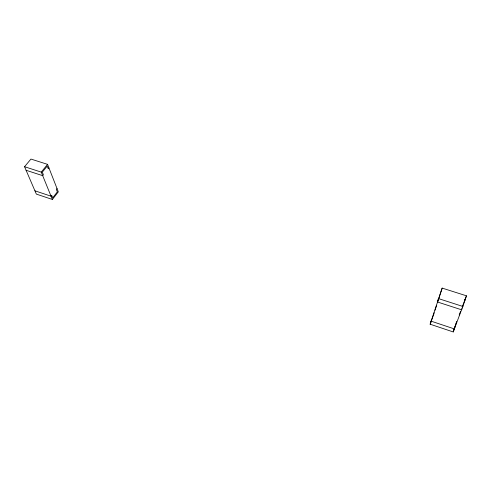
<?xml version="1.0" encoding="UTF-8"?>
<svg xmlns="http://www.w3.org/2000/svg" width="491" height="491" viewBox="0 0 491 491"><rect width="100%" height="100%" fill="white"/><g stroke="black" fill="none" stroke-linecap="round" stroke-linejoin="round"><path stroke-width="0.74" d="M462.945 306.108L453.205 331.934L430.141 324.22L442.17 288.1L466.45 295.809L462.86 306.458L438.383 298.565M430.797 322.323L431.534 320.028L431.123 321.163L454.353 328.902M438.537 298.24L437.303 301.934L461.595 309.803L461.994 308.612M433.645 314.43L434.204 312.687M441.477 290.107L437.585 302.327M435.026 310.269L436.652 305.218M441.292 290.825L442.17 288.1M453.205 331.934L455.525 325.06M455.992 323.692L456.685 321.63M453.88 330.026L456.593 321.998M465.167 299.197L464.774 300.369L465.732 297.834M430.141 324.22L433.798 314.08M459.202 314.97L460.558 311.386M462.184 307.084L466.45 295.809M52.377 199.469L58.319 191.864L47.553 164.356L30.939 159.066L24.55 166.707L36.346 194.098L52.377 199.469L41.244 172.108L24.55 166.707M57.03 188.562L56.367 189.403L57.343 191.883L52.709 197.799L51.708 195.332L51.039 196.185L34.929 190.809M48.959 167.934L48.265 168.787L47.21 166.111L42.312 172.132L43.392 174.802L42.692 175.668L26.084 170.273M41.244 172.108L47.553 164.356"/></g></svg>
